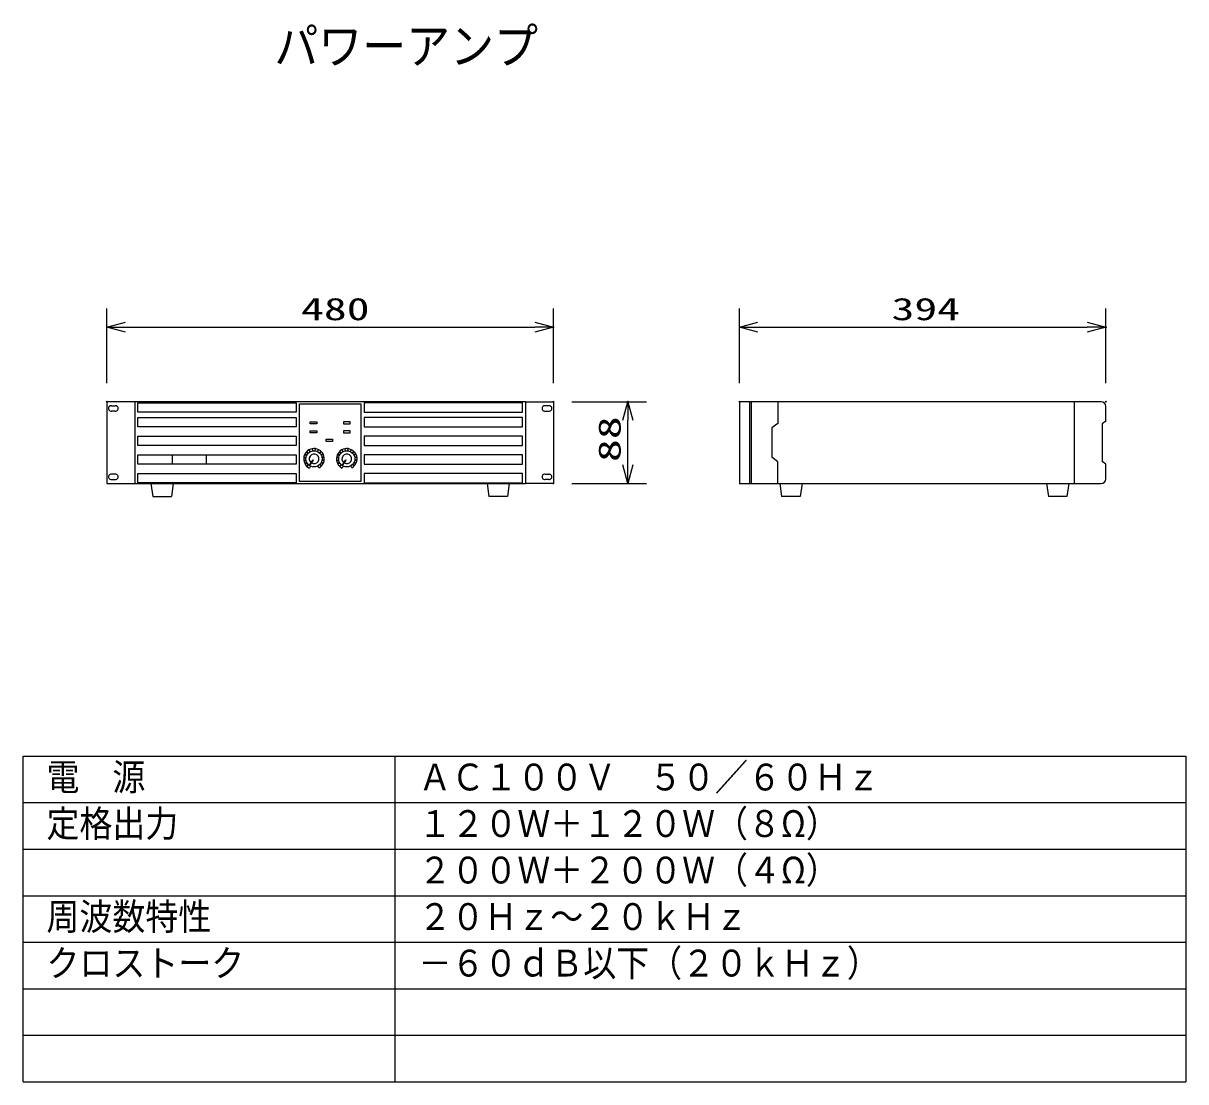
# Model space of a CAD drawing. Units: millimetres, scale not verified. Extents: x -63 to 62, y -57 to 57.
import ezdxf
from ezdxf.enums import TextEntityAlignment as Align

# ---------------------------------------------------------------- set-up
doc = ezdxf.new("R2010")
doc.units = ezdxf.units.MM
doc.header["$LTSCALE"] = 0.19028
doc.header["$PDMODE"] = 32
doc.header["$PDSIZE"] = 0.0951
for name, color, linetype in [('0-0_MOJI1', 2, 'Continuous'), ('0-1_GAIKEI', 1, 'Continuous'), ('0-2_WAKU', 7, 'Continuous'), ('0-3_DEFPOINTS', 7, 'Continuous')]:
    doc.layers.add(name, color=color, linetype=linetype)
doc.styles.add('ＭＳ ゴシック', font='')
doc.styles.get('ＭＳ ゴシック').set_extended_font_data('MS Gothic')

# ---------------------------------------------------------------- blocks, each defined once
blk = doc.blocks.new('_OPEN30')
at = {"layer": '0-2_WAKU'}
blk.add_line((0, 0), (-1, 0), dxfattribs=at)
blk.add_lwpolyline([(-1, 0.26795), (0, 0), (-1, -0.26795)], dxfattribs=at)

msp = doc.modelspace()

# ---------------------------------------------------------------- linework, layer by layer
at = {"layer": '0-1_GAIKEI', "color": 7}
for p, q in [((-53.5111, 16.5908), (-53.5111, 7.7908)), ((-50.5111, 16.5908), (-53.5111, 16.5908)), ((-8.5111, 16.5908), (-50.5111, 16.5908)), ((-50.5111, 16.5908), (-50.5111, 7.7908)), ((-8.5111, 16.5908), (-5.5111, 16.5908)), ((-8.5111, 16.5908), (-8.5111, 7.7908)), ((-5.5111, 16.5908), (-5.5111, 7.7908)), ((53.3888, 16.5908), (14.4888, 16.5908)), ((14.4888, 16.5908), (14.4888, 7.7908)), ((53.8888, 14.4968), (53.8888, 16.0908)), ((53.8888, 14.4968), (53.4848, 14.2179)), ((53.4848, 14.2179), (53.4848, 10.1638)), ((53.8888, 9.8848), (53.4848, 10.1638)), ((53.8888, 8.2908), (53.8888, 9.8848)), ((-53.5111, 7.7908), (-50.5111, 7.7908)), ((-50.5111, 7.7908), (-8.5111, 7.7908)), ((-48.7757, 7.7908), (-48.5791, 6.3908)), ((-46.3825, 7.7908), (-46.5791, 6.3908)), ((-12.6397, 7.7908), (-12.4431, 6.3908)), ((-10.2465, 7.7908), (-10.4431, 6.3908)), ((-5.5111, 7.7908), (-8.5111, 7.7908)), ((14.4888, 7.7908), (53.3888, 7.7908)), ((18.8409, 7.7908), (19.0375, 6.3908)), ((47.5176, 7.7908), (47.7142, 6.3908)), ((49.9108, 7.7908), (49.7142, 6.3908)), ((-48.5791, 6.3908), (-46.5791, 6.3908)), ((-10.4431, 6.3908), (-12.4431, 6.3908)), ((49.7142, 6.3908), (47.7142, 6.3908))]:
    msp.add_line(p, q, dxfattribs=at)
at = {"layer": '0-1_GAIKEI'}
for p, q in [((-50.1861, 16.4797), (-33.1734, 16.4797)), ((-50.1861, 15.4767), (-50.1861, 16.4797)), ((-33.1734, 16.4797), (-33.1734, 15.4767)), ((-32.7977, 8.0055), (-32.7977, 16.3761)), ((-32.7977, 16.3761), (-26.2246, 16.3761)), ((-26.2246, 16.3761), (-26.2246, 8.0055)), ((-8.8361, 16.4797), (-25.8488, 16.4797)), ((-25.8488, 16.4797), (-25.8488, 15.4767)), ((-8.8361, 15.4767), (-8.8361, 16.4797)), ((15.5641, 16.5908), (15.5641, 7.7908)), ((15.7601, 16.5908), (15.7601, 7.7908)), ((18.6343, 16.5908), (18.6343, 14.2448)), ((50.4888, 16.5908), (50.4888, 7.7908)), ((-53.0217, 16.1606), (-52.6287, 16.1606)), ((-52.6287, 15.575), (-53.0217, 15.575)), ((-33.1734, 15.4767), (-50.1861, 15.4767)), ((-25.8488, 15.4767), (-8.8361, 15.4767)), ((-6.0005, 16.1606), (-6.3935, 16.1606)), ((-6.3935, 15.575), (-6.0005, 15.575)), ((-50.1861, 14.8797), (-33.1734, 14.8797)), ((-50.1861, 13.8767), (-50.1861, 14.8797)), ((-33.1734, 13.8767), (-50.1861, 13.8767)), ((-33.1734, 14.8797), (-33.1734, 13.8767)), ((-31.6542, 14.2004), (-31.6542, 14.4256)), ((-31.6542, 14.4256), (-30.9551, 14.4256)), ((-30.9551, 14.2004), (-31.6542, 14.2004)), ((-30.9551, 14.4256), (-30.9551, 14.2004)), ((-28.0671, 14.4256), (-28.0671, 14.2004)), ((-27.368, 14.4256), (-28.0671, 14.4256)), ((-28.0671, 14.2004), (-27.368, 14.2004)), ((-27.368, 14.2004), (-27.368, 14.4256)), ((-8.8361, 14.8797), (-25.8488, 14.8797)), ((-25.8488, 14.8797), (-25.8488, 13.8767)), ((-25.8488, 13.8767), (-8.8361, 13.8767)), ((-8.8361, 13.8767), (-8.8361, 14.8797)), ((18.6343, 14.2448), (17.981, 13.7701)), ((17.981, 13.7701), (17.981, 10.6115)), ((-50.1861, 12.8797), (-33.1734, 12.8797)), ((-50.1861, 11.8767), (-50.1861, 12.8797)), ((-33.1734, 12.8797), (-33.1734, 11.8767)), ((-31.6542, 13.2498), (-31.6542, 13.4749)), ((-31.6542, 13.4749), (-30.9551, 13.4749)), ((-30.9551, 13.2498), (-31.6542, 13.2498)), ((-30.9551, 13.4749), (-30.9551, 13.2498)), ((-29.9426, 12.3242), (-29.9426, 12.5493)), ((-29.9426, 12.5493), (-29.2435, 12.5493)), ((-29.2435, 12.5493), (-29.2435, 12.3242)), ((-28.0671, 13.4749), (-28.0671, 13.2498)), ((-27.368, 13.4749), (-28.0671, 13.4749)), ((-28.0671, 13.2498), (-27.368, 13.2498)), ((-27.368, 13.2498), (-27.368, 13.4749)), ((-8.8361, 12.8797), (-25.8488, 12.8797)), ((-25.8488, 12.8797), (-25.8488, 11.8767)), ((-8.8361, 11.8767), (-8.8361, 12.8797)), ((-33.1734, 11.8767), (-50.1861, 11.8767)), ((-31.7854, 11.4156), (-31.6681, 11.206)), ((-31.643, 11.2195), (-31.7534, 11.4328)), ((-31.4599, 11.5356), (-31.4131, 11.2999)), ((-31.3851, 11.305), (-31.4242, 11.5421)), ((-31.1133, 11.5491), (-31.1417, 11.3105)), ((-31.1135, 11.3067), (-31.0773, 11.5442)), ((-30.7795, 11.4548), (-30.8802, 11.2366)), ((-30.8546, 11.2243), (-30.7468, 11.439)), ((-30.4912, 11.262), (-30.6543, 11.0856)), ((-29.2435, 12.3242), (-29.9426, 12.3242)), ((-28.2658, 11.4156), (-28.1485, 11.206)), ((-28.1234, 11.2195), (-28.2338, 11.4328)), ((-27.9403, 11.5356), (-27.8935, 11.2999)), ((-27.8655, 11.305), (-27.9046, 11.5421)), ((-27.5937, 11.5491), (-27.622, 11.3105)), ((-27.5938, 11.3067), (-27.5577, 11.5442)), ((-27.2599, 11.4548), (-27.3606, 11.2366)), ((-27.3349, 11.2243), (-27.2272, 11.439)), ((-26.9716, 11.262), (-27.1347, 11.0856)), ((-25.8488, 11.8767), (-8.8361, 11.8767)), ((-50.1861, 10.8797), (-33.1734, 10.8797)), ((-50.1861, 9.8767), (-50.1861, 10.8797)), ((-46.4907, 10.8797), (-46.4907, 9.8767)), ((-42.8361, 10.8797), (-42.8361, 9.8767)), ((-33.1734, 10.8797), (-33.1734, 9.8767)), ((-32.3449, 10.5789), (-32.1064, 10.5505)), ((-32.1025, 10.5787), (-32.3401, 10.6149)), ((-32.1009, 10.3071), (-32.3379, 10.268)), ((-32.3314, 10.2323), (-32.0958, 10.2791)), ((-32.2507, 10.9127), (-32.0325, 10.812)), ((-32.0202, 10.8376), (-32.2349, 10.9454)), ((-32.0153, 10.0492), (-32.2287, 9.9388)), ((-32.2115, 9.9068), (-32.0019, 10.0241)), ((-32.0579, 11.201), (-31.8815, 11.0378)), ((-31.8618, 11.0584), (-32.0328, 11.2273)), ((-31.7538, 9.7451), (-31.3509, 10.3358)), ((-31.7125, 9.717), (-31.3096, 10.3077)), ((-31.3509, 10.3358), (-31.3096, 10.3077)), ((-30.6338, 11.066), (-30.4649, 11.2369)), ((-30.2766, 10.9895), (-30.4862, 10.8722)), ((-30.4727, 10.8471), (-30.2593, 10.9575)), ((-30.4679, 10.0587), (-30.2532, 9.9509)), ((-30.2374, 9.9837), (-30.4556, 10.0843)), ((-30.1566, 10.6641), (-30.3923, 10.6173)), ((-30.3872, 10.5893), (-30.1501, 10.6283)), ((-30.3855, 10.3176), (-30.148, 10.2815)), ((-30.1431, 10.3175), (-30.3817, 10.3458)), ((-28.8253, 10.5789), (-28.5868, 10.5505)), ((-28.5829, 10.5787), (-28.8205, 10.6149)), ((-28.5813, 10.3071), (-28.8183, 10.268)), ((-28.8118, 10.2323), (-28.5762, 10.2791)), ((-28.7311, 10.9127), (-28.5129, 10.812)), ((-28.5006, 10.8376), (-28.7153, 10.9454)), ((-28.4957, 10.0492), (-28.7091, 9.9388)), ((-28.6919, 9.9068), (-28.4822, 10.0241)), ((-28.5382, 11.201), (-28.3619, 11.0378)), ((-28.3422, 11.0584), (-28.5131, 11.2273)), ((-28.2342, 9.7451), (-27.8313, 10.3358)), ((-28.1929, 9.717), (-27.79, 10.3077)), ((-27.8313, 10.3358), (-27.79, 10.3077)), ((-27.1142, 11.066), (-26.9453, 11.2369)), ((-26.757, 10.9895), (-26.9666, 10.8722)), ((-26.9531, 10.8471), (-26.7397, 10.9575)), ((-26.9483, 10.0587), (-26.7336, 9.9509)), ((-26.7178, 9.9837), (-26.9359, 10.0843)), ((-26.637, 10.6641), (-26.8727, 10.6173)), ((-26.8676, 10.5893), (-26.6305, 10.6283)), ((-26.8659, 10.3176), (-26.6284, 10.2815)), ((-26.6235, 10.3175), (-26.8621, 10.3458)), ((-8.8361, 10.8797), (-25.8488, 10.8797)), ((-25.8488, 10.8797), (-25.8488, 9.8767)), ((-8.8361, 9.8767), (-8.8361, 10.8797)), ((18.6343, 10.1368), (17.981, 10.6115)), ((18.6343, 7.7908), (18.6343, 10.1368)), ((-52.6287, 8.8066), (-53.0217, 8.8066)), ((-33.1734, 9.8767), (-50.1861, 9.8767)), ((-50.1861, 8.8797), (-33.1734, 8.8797)), ((-50.1861, 7.8767), (-50.1861, 8.8797)), ((-33.1734, 8.8797), (-33.1734, 7.8767)), ((-31.8543, 9.8304), (-32.0231, 9.6594)), ((-31.9969, 9.6343), (-31.8337, 9.8107)), ((-31.6335, 9.672), (-31.7413, 9.4573)), ((-30.7027, 9.4807), (-30.82, 9.6903)), ((-30.6262, 9.8379), (-30.4553, 9.6691)), ((-30.4302, 9.6953), (-30.6066, 9.8585)), ((-28.3347, 9.8304), (-28.5035, 9.6594)), ((-28.4773, 9.6343), (-28.3141, 9.8107)), ((-28.1139, 9.672), (-28.2217, 9.4573)), ((-27.1831, 9.4807), (-27.3004, 9.6903)), ((-27.1066, 9.8379), (-26.9357, 9.6691)), ((-26.9106, 9.6953), (-27.087, 9.8585)), ((-25.8488, 9.8767), (-8.8361, 9.8767)), ((-8.8361, 8.8797), (-25.8488, 8.8797)), ((-25.8488, 8.8797), (-25.8488, 7.8767)), ((-8.8361, 7.8767), (-8.8361, 8.8797)), ((-6.3935, 8.8066), (-6.0005, 8.8066)), ((-53.0217, 8.221), (-52.6287, 8.221)), ((-33.1734, 7.8767), (-50.1861, 7.8767)), ((-26.2246, 8.0055), (-32.7977, 8.0055)), ((-25.8488, 7.8767), (-8.8361, 7.8767)), ((-6.0005, 8.221), (-6.3935, 8.221))]:
    msp.add_line(p, q, dxfattribs=at)
at = {"layer": '0-1_GAIKEI', "color": 7}
msp.add_lwpolyline([(21.2341, 7.7908), (21.0375, 6.3908), (19.0375, 6.3908)], dxfattribs=at)
at = {"layer": '0-1_GAIKEI'}
for centre in [(-31.244, 10.4482), (-27.7244, 10.4482)]:
    msp.add_circle(centre, 0.8684, dxfattribs=at)
at = {"layer": '0-1_GAIKEI', "color": 7}
for centre, start, end in [((53.3888, 16.0908), 0, 90), ((53.3888, 8.2908), 270, 0)]:
    msp.add_arc(centre, 0.5, start, end, dxfattribs=at)
at = {"layer": '0-1_GAIKEI'}
for centre, radius, start, end in [((-53.0594, 15.8678), 0.2952, 82.66366, 277.33634), ((-52.591, 15.8678), 0.2952, 262.66366, 97.33634), ((-6.4312, 15.8678), 0.2952, 82.66366, 277.33634), ((-5.9628, 15.8678), 0.2952, 262.66366, 97.33634), ((-31.244, 10.4482), 1.1086, 299.22933, 243.35178), ((-27.7244, 10.4482), 1.1086, 299.22933, 243.35178), ((-31.244, 10.4482), 0.5194, 238.464, 232.94601), ((-27.7244, 10.4482), 0.5194, 238.464, 232.94601), ((-53.0594, 8.5138), 0.2952, 82.66366, 277.33634), ((-52.591, 8.5138), 0.2952, 262.66366, 97.33634), ((-6.4312, 8.5138), 0.2952, 82.66366, 277.33634), ((-5.9628, 8.5138), 0.2952, 262.66366, 97.33634)]:
    msp.add_arc(centre, radius, start, end, dxfattribs=at)
at = {"layer": '0-2_WAKU'}
for p, q in [((-53.5111, 18.5908), (-53.5111, 26.5908)), ((-5.5111, 18.5908), (-5.5111, 26.5908)), ((14.4888, 18.5908), (14.4888, 26.5908)), ((53.8888, 18.5908), (53.8888, 26.5908)), ((-51.5111, 24.5908), (-7.5111, 24.5908)), ((16.4888, 24.5908), (51.8888, 24.5908)), ((-3.5111, 16.5908), (4.4888, 16.5908)), ((2.4888, 9.7908), (2.4888, 14.5908)), ((-3.5111, 7.7908), (4.4888, 7.7908))]:
    msp.add_line(p, q, dxfattribs=at)
at = {"layer": '0-2_WAKU', "color": 4}
for p, q in [((-62.5111, -56.5091), (-62.511, -21.5091)), ((-62.5109, -21.5091), (62.4891, -21.5091)), ((-22.5108, -56.5091), (-22.5108, -21.5091)), ((62.4891, -21.5091), (62.4891, -56.5091)), ((-62.5109, -56.5091), (62.4891, -56.5091))]:
    msp.add_line(p, q, dxfattribs=at)
at = {"layer": '0-2_WAKU', "color": 1}
for p, q in [((-62.5109, -26.5091), (62.4891, -26.5091)), ((-62.511, -31.5091), (62.4891, -31.5091)), ((-62.5109, -36.5091), (62.4891, -36.5091)), ((-62.511, -41.5091), (62.4891, -41.5091)), ((-62.511, -46.5091), (62.4891, -46.5091)), ((-62.5111, -51.5091), (62.4891, -51.5091))]:
    msp.add_line(p, q, dxfattribs=at)
at = {"layer": '0-3_DEFPOINTS'}
for p in [(-5.5111, 24.5908), (53.8888, 24.5908), (-53.5111, 16.5908), (-5.5111, 16.5908), (-5.5111, 16.5908), (2.4888, 16.5908), (14.4888, 16.5908), (53.8888, 16.5908), (-5.5111, 7.7908)]:
    msp.add_point(p, dxfattribs=at)

# ---------------------------------------------------------------- block references
at = {"layer": '0-2_WAKU', "xscale": 2, "yscale": 2}
for p, rotation in [((-53.5111, 24.5908), 180), ((14.4888, 24.5908), 180), ((2.4888, 16.5908), 90), ((2.4888, 7.7908), 270)]:
    msp.add_blockref('_OPEN30', p, dxfattribs=dict(at, rotation=rotation))
for p in [(-5.5111, 24.5908), (53.8888, 24.5908)]:
    msp.add_blockref('_OPEN30', p, dxfattribs=at)

# ---------------------------------------------------------------- texts
at = {"layer": '0-0_MOJI1', "style": 'ＭＳ ゴシック', "width": 0.9}
for s, height, p in [('パワーアンプ', 3.849, (-35.5111, 51.7506)), ('電\u3000源', 2.886, (-60.0109, -26.0643)), ('ＡＣ１００Ｖ\u3000５０／６０Ｈｚ', 2.886, (-20.0108, -26.0643)), ('定格出力', 2.886, (-60.011, -31.0643)), ('１２０Ｗ＋１２０Ｗ（８Ω）', 2.886, (-20.0108, -31.0643)), ('２００Ｗ＋２００Ｗ（４Ω）', 2.886, (-20.0108, -36.0642)), ('周波数特性', 2.886, (-60.011, -41.0642)), ('２０Ｈｚ～２０ｋＨｚ', 2.886, (-20.0108, -41.0642)), ('クロストーク', 2.886, (-60.011, -46.0642)), ('－６０ｄＢ以下（２０ｋＨｚ）', 2.886, (-20.0108, -46.0642))]:
    msp.add_text(s, height=height, dxfattribs=at).set_placement(p, align=Align.BOTTOM_LEFT)
at = {"layer": '0-2_WAKU', "style": 'ＭＳ ゴシック', "width": 1.5}
for s, p in [('480', (-32.6361, 24.6282)), ('394', (30.8555, 24.6282))]:
    msp.add_text(s, height=2.405, dxfattribs=at).set_placement(p, align=Align.BOTTOM_LEFT)
msp.add_text('88', height=2.405, rotation=90, dxfattribs=at).set_placement((2.4514, 10.1075), align=Align.BOTTOM_LEFT)

doc.saveas('drawing.dxf')
